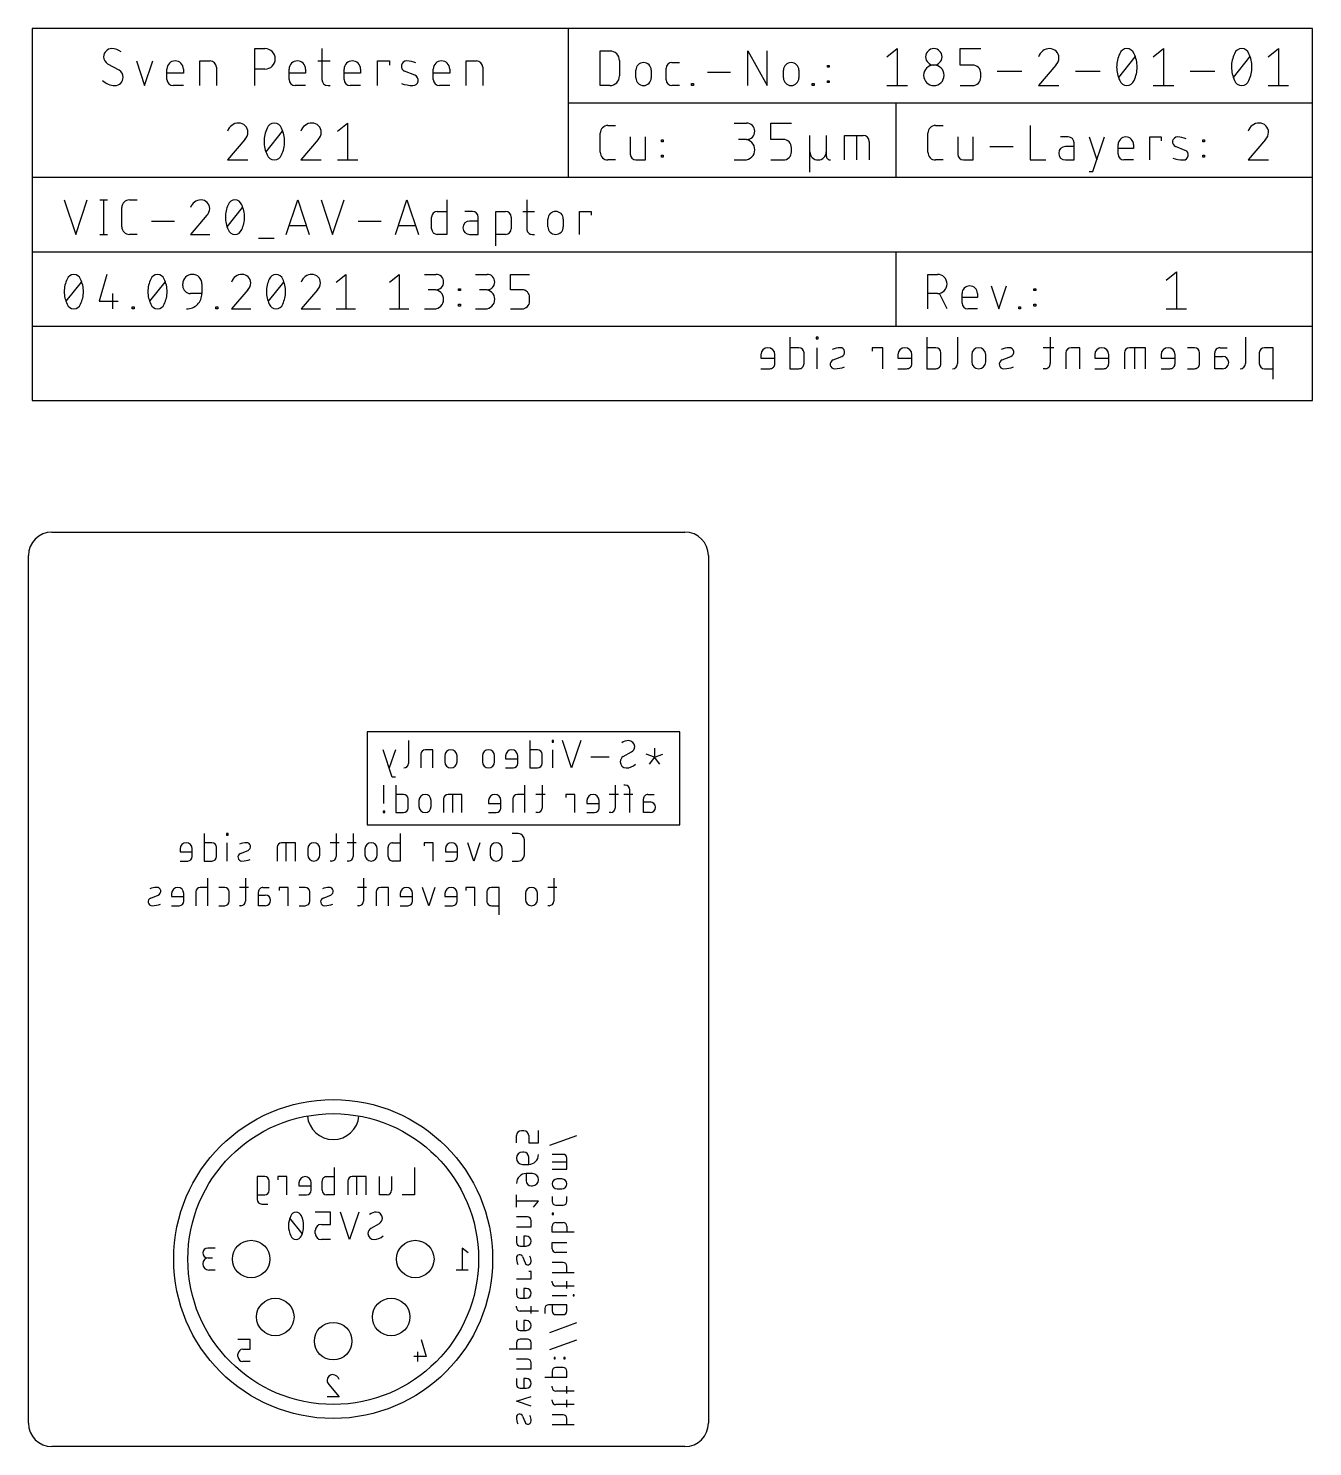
# Model space of a CAD drawing. Extents: x 0 to 54.8, y 0 to 60.5.
import ezdxf

# ---------------------------------------------------------------- set-up
doc = ezdxf.new("R2010")
doc.units = 0
for name, color, linetype in [('20', 30, 'CONTINUOUS'), ('22', 253, 'CONTINUOUS'), ('48', 213, 'CONTINUOUS'), ('52', 253, 'CONTINUOUS')]:
    doc.layers.add(name, color=color, linetype=linetype)

msp = doc.modelspace()

# ---------------------------------------------------------------- linework, layer by layer
at = {"layer": '20'}
for p, q in [((1, 39), (28, 39)), ((0, 1), (0, 38)), ((29, 38), (29, 1)), ((28, 0), (1, 0))]:
    msp.add_line(p, q, dxfattribs=at)
for centre, start, end in [((1, 38), 90, 180), ((28, 38), 0, 90), ((1, 1), 180, 270), ((28, 1), 270, 0)]:
    msp.add_arc(centre, 1, start, end, dxfattribs=at)
at = {"layer": '22'}
for p, q in [((32.4804, 47.3139), (32.4804, 45.9676)), ((33.6753, 47.3139), (33.6005, 47.3139)), ((33.6005, 47.3139), (33.6005, 47.2391)), ((33.6005, 47.2391), (33.6753, 47.2391)), ((33.6753, 47.2391), (33.6753, 47.3139)), ((38.3208, 47.3139), (38.3208, 45.9676)), ((39.6287, 47.3139), (39.6287, 46.192)), ((43.5819, 47.3139), (43.5819, 46.192)), ((51.9027, 47.3139), (51.9027, 46.192)), ((32.8543, 46.8651), (32.4804, 46.8651)), ((33.0787, 46.192), (33.0787, 46.6408)), ((33.6379, 45.9676), (33.6379, 46.8651)), ((36.4369, 46.8651), (35.9881, 46.8651)), ((35.9881, 46.8651), (35.9881, 46.7155)), ((36.4369, 45.9676), (36.4369, 46.8651)), ((38.6947, 46.8651), (38.3208, 46.8651)), ((38.9191, 46.192), (38.9191, 46.6408)), ((43.7315, 46.8651), (43.2827, 46.8651)), ((44.2439, 46.6408), (44.2439, 45.9676)), ((44.8422, 46.8651), (44.4683, 46.8651)), ((44.8422, 45.9676), (44.8422, 46.8651)), ((46.7408, 46.6408), (46.7408, 45.9676)), ((47.6382, 46.8651), (46.9651, 46.8651)), ((47.1895, 45.9676), (47.1895, 46.8651)), ((47.6382, 45.9676), (47.6382, 46.8651)), ((49.7263, 46.8651), (49.4271, 46.8651)), ((49.9506, 46.192), (49.9506, 46.6408)), ((50.5948, 45.9676), (50.5948, 46.6408)), ((50.8192, 46.8651), (51.1184, 46.8651)), ((52.494, 46.6408), (52.494, 46.192)), ((53.0924, 46.8651), (52.7184, 46.8651)), ((53.0924, 45.5189), (53.0924, 46.8651)), ((31.2398, 46.566), (31.2398, 46.4164)), ((31.2398, 46.4164), (31.8381, 46.4164)), ((31.8381, 46.192), (31.8381, 46.566)), ((34.3178, 46.3416), (34.6918, 46.4912)), ((37.0802, 46.566), (37.0802, 46.4164)), ((37.0802, 46.4164), (37.6785, 46.4164)), ((37.6785, 46.192), (37.6785, 46.566)), ((40.2286, 46.566), (40.2286, 46.2668)), ((40.8269, 46.2668), (40.8269, 46.566)), ((41.5271, 46.3416), (41.9011, 46.4912)), ((45.4759, 46.566), (45.4759, 46.4164)), ((45.4759, 46.4164), (46.0742, 46.4164)), ((46.0742, 46.192), (46.0742, 46.566)), ((48.3048, 46.566), (48.3048, 46.4164)), ((48.3048, 46.4164), (48.9031, 46.4164)), ((48.9031, 46.192), (48.9031, 46.566)), ((50.5948, 46.4912), (50.9314, 46.4912)), ((31.2398, 45.9676), (31.6138, 45.9676)), ((32.4804, 45.9676), (32.8543, 45.9676)), ((37.0802, 45.9676), (37.4542, 45.9676)), ((38.3208, 45.9676), (38.6947, 45.9676)), ((43.3575, 45.9676), (43.2827, 45.9676)), ((45.4759, 45.9676), (45.8498, 45.9676)), ((48.3048, 45.9676), (48.6788, 45.9676)), ((49.4271, 45.9676), (49.7263, 45.9676)), ((50.9314, 45.9676), (50.5948, 45.9676)), ((52.7184, 45.9676), (53.0924, 45.9676)), ((27.7813, 30.48), (14.4463, 30.48)), ((14.4463, 30.48), (14.4463, 26.67)), ((27.7813, 26.5113), (27.7813, 30.48)), ((15.5215, 28.5538), (15.1321, 29.7222)), ((15.6513, 29.7222), (15.3917, 28.9433)), ((16.2079, 30.1117), (16.2079, 29.138)), ((17.2515, 29.7222), (16.927, 29.7222)), ((17.2515, 28.9433), (17.2515, 29.7222)), ((21.3863, 30.1117), (21.3863, 28.9433)), ((21.7109, 29.7222), (21.3863, 29.7222)), ((22.3964, 30.1117), (22.3315, 30.1117)), ((22.3315, 30.1117), (22.3315, 30.0468)), ((22.3315, 30.0468), (22.3964, 30.0468)), ((22.364, 28.9433), (22.364, 29.7222)), ((22.3964, 30.0468), (22.3964, 30.1117)), ((23.1641, 28.9433), (22.7746, 30.1117)), ((23.5536, 30.1117), (23.1641, 28.9433)), ((26.7074, 29.7871), (26.7074, 29.3977)), ((16.7322, 29.5275), (16.7322, 28.9433)), ((17.7609, 29.4626), (17.7609, 29.2029)), ((18.2802, 29.2029), (18.2802, 29.4626)), ((19.3611, 29.4626), (19.3611, 29.2029)), ((19.8804, 29.2029), (19.8804, 29.4626)), ((20.3517, 29.4626), (20.3517, 29.3328)), ((20.3517, 29.3328), (20.871, 29.3328)), ((20.871, 29.138), (20.871, 29.4626)), ((21.9056, 29.138), (21.9056, 29.5275)), ((24.7728, 29.3977), (23.9938, 29.3977)), ((25.3697, 29.4301), (25.7267, 29.6249)), ((26.7074, 29.3977), (26.3504, 29.5275)), ((26.7074, 29.3977), (26.4802, 29.1056)), ((26.7074, 29.3977), (27.0644, 29.5275)), ((26.9346, 29.1056), (26.7074, 29.3977)), ((15.6513, 28.5538), (15.5215, 28.5538)), ((20.3517, 28.9433), (20.6763, 28.9433)), ((21.3863, 28.9433), (21.7109, 28.9433)), ((15.1645, 27.4278), (15.1645, 28.2067)), ((15.6727, 28.2067), (15.6727, 27.0383)), ((21.1772, 27.0383), (21.1772, 28.2067)), ((21.9061, 28.2067), (21.9061, 27.233)), ((25.0303, 28.2067), (25.0303, 27.233)), ((25.4538, 28.2067), (25.3888, 28.2067)), ((25.6485, 27.0383), (25.6485, 28.012)), ((15.9973, 27.8172), (15.6727, 27.8172)), ((16.192, 27.233), (16.192, 27.6225)), ((16.6575, 27.5576), (16.6575, 27.2979)), ((17.1767, 27.2979), (17.1767, 27.5576)), ((17.7087, 27.6225), (17.7087, 27.0383)), ((18.4877, 27.8172), (17.9035, 27.8172)), ((18.0982, 27.0383), (18.0982, 27.8172)), ((18.4877, 27.0383), (18.4877, 27.8172)), ((19.6293, 27.5576), (19.6293, 27.4278)), ((19.6293, 27.4278), (20.1485, 27.4278)), ((20.1485, 27.233), (20.1485, 27.5576)), ((20.658, 27.6225), (20.658, 27.0383)), ((21.1772, 27.8172), (20.8527, 27.8172)), ((22.036, 27.8172), (21.6465, 27.8172)), ((23.3042, 27.8172), (22.9147, 27.8172)), ((22.9147, 27.8172), (22.9147, 27.6874)), ((23.3042, 27.0383), (23.3042, 27.8172)), ((23.8203, 27.5576), (23.8203, 27.4278)), ((23.8203, 27.4278), (24.3395, 27.4278)), ((24.3395, 27.233), (24.3395, 27.5576)), ((25.1602, 27.8172), (24.7707, 27.8172)), ((25.7783, 27.8172), (25.3888, 27.8172)), ((26.2264, 27.0383), (26.2264, 27.6225)), ((26.2264, 27.4927), (26.5185, 27.4927)), ((26.4212, 27.8172), (26.6808, 27.8172)), ((14.4463, 26.67), (14.4463, 26.5113)), ((15.197, 27.1032), (15.1321, 27.1032)), ((15.1321, 27.1032), (15.1321, 27.0383)), ((15.1321, 27.0383), (15.197, 27.0383)), ((15.197, 27.0383), (15.197, 27.1032)), ((15.6727, 27.0383), (15.9973, 27.0383)), ((19.6293, 27.0383), (19.9538, 27.0383)), ((21.7114, 27.0383), (21.6465, 27.0383)), ((23.8203, 27.0383), (24.1448, 27.0383)), ((24.8356, 27.0383), (24.7707, 27.0383)), ((26.5185, 27.0383), (26.2264, 27.0383)), ((7.5036, 26.143), (7.5036, 24.9746)), ((8.5137, 26.143), (8.4488, 26.143)), ((8.4488, 26.143), (8.4488, 26.078)), ((8.4488, 26.078), (8.5137, 26.078)), ((8.5137, 26.078), (8.5137, 26.143)), ((13.1274, 26.143), (13.1274, 25.1693)), ((13.8513, 26.143), (13.8513, 25.1693)), ((14.4463, 26.5113), (27.7813, 26.5113)), ((15.8597, 26.143), (15.8597, 24.9746)), ((20.8939, 26.143), (20.6342, 26.143)), ((6.469, 25.4938), (6.469, 25.364)), ((6.9883, 25.1693), (6.9883, 25.4938)), ((7.8281, 25.7535), (7.5036, 25.7535)), ((8.0229, 25.1693), (8.0229, 25.5587)), ((8.4812, 24.9746), (8.4812, 25.7535)), ((9.0429, 25.2991), (9.3674, 25.4289)), ((10.6064, 25.5587), (10.6064, 24.9746)), ((11.3853, 25.7535), (10.8011, 25.7535)), ((10.9958, 24.9746), (10.9958, 25.7535)), ((11.3853, 24.9746), (11.3853, 25.7535)), ((11.9173, 25.4938), (11.9173, 25.2342)), ((12.4366, 25.2342), (12.4366, 25.4938)), ((13.2572, 25.7535), (12.8677, 25.7535)), ((13.9811, 25.7535), (13.5916, 25.7535)), ((14.3557, 25.4938), (14.3557, 25.2342)), ((14.875, 25.2342), (14.875, 25.4938)), ((15.3404, 25.1693), (15.3404, 25.5587)), ((15.5351, 25.7535), (15.8597, 25.7535)), ((17.2686, 25.7535), (16.8792, 25.7535)), ((16.8792, 25.7535), (16.8792, 25.6237)), ((17.2686, 24.9746), (17.2686, 25.7535)), ((17.7847, 25.4938), (17.7847, 25.364)), ((18.304, 25.1693), (18.304, 25.4938)), ((18.9968, 24.9746), (18.7372, 25.7535)), ((19.2565, 25.7535), (18.9968, 24.9746)), ((19.6897, 25.4938), (19.6897, 25.2342)), ((20.209, 25.2342), (20.209, 25.4938)), ((21.1535, 25.2342), (21.1535, 25.8833)), ((6.469, 25.364), (6.9883, 25.364)), ((6.469, 24.9746), (6.7936, 24.9746)), ((7.5036, 24.9746), (7.8281, 24.9746)), ((12.9327, 24.9746), (12.8677, 24.9746)), ((13.6566, 24.9746), (13.5916, 24.9746)), ((15.8597, 24.9746), (15.5351, 24.9746)), ((17.7847, 25.364), (18.304, 25.364)), ((17.7847, 24.9746), (18.1092, 24.9746)), ((20.6342, 24.9746), (20.8939, 24.9746)), ((7.657, 23.0695), (7.657, 24.238)), ((9.2622, 24.238), (9.2622, 23.2643)), ((14.2914, 24.238), (14.2914, 23.2643)), ((22.4067, 24.238), (22.4067, 23.2643)), ((6.109, 23.5888), (6.109, 23.459)), ((6.6283, 23.2643), (6.6283, 23.5888)), ((7.1377, 23.6538), (7.1377, 23.0695)), ((7.657, 23.8485), (7.3325, 23.8485)), ((8.3754, 23.8485), (8.1157, 23.8485)), ((8.5701, 23.2643), (8.5701, 23.6538)), ((9.392, 23.8485), (9.0026, 23.8485)), ((9.8106, 23.0695), (9.8106, 23.6538)), ((10.0053, 23.8485), (10.265, 23.8485)), ((11.0794, 23.8485), (10.6899, 23.8485)), ((10.6899, 23.8485), (10.6899, 23.7187)), ((11.0794, 23.0695), (11.0794, 23.8485)), ((11.8043, 23.8485), (11.5447, 23.8485)), ((11.9991, 23.2643), (11.9991, 23.6538)), ((14.4212, 23.8485), (14.0318, 23.8485)), ((14.8339, 23.6538), (14.8339, 23.0695)), ((15.3532, 23.8485), (15.0287, 23.8485)), ((15.3532, 23.0695), (15.3532, 23.8485)), ((15.8626, 23.5888), (15.8626, 23.459)), ((16.3819, 23.2643), (16.3819, 23.5888)), ((17.0748, 23.0695), (16.8151, 23.8485)), ((17.3344, 23.8485), (17.0748, 23.0695)), ((17.7676, 23.5888), (17.7676, 23.459)), ((18.2869, 23.2643), (18.2869, 23.5888)), ((19.0423, 23.8485), (18.6528, 23.8485)), ((18.6528, 23.8485), (18.6528, 23.7187)), ((19.0423, 23.0695), (19.0423, 23.8485)), ((19.5524, 23.6538), (19.5524, 23.2643)), ((20.0717, 23.8485), (19.7472, 23.8485)), ((20.0717, 22.6801), (20.0717, 23.8485)), ((21.1966, 23.5888), (21.1966, 23.3292)), ((21.7159, 23.3292), (21.7159, 23.5888)), ((22.5365, 23.8485), (22.1471, 23.8485)), ((5.2158, 23.3941), (5.5404, 23.5239)), ((6.109, 23.459), (6.6283, 23.459)), ((6.109, 23.0695), (6.4336, 23.0695)), ((8.1157, 23.0695), (8.3754, 23.0695)), ((9.0675, 23.0695), (9.0026, 23.0695)), ((9.8106, 23.5239), (10.1027, 23.5239)), ((10.1027, 23.0695), (9.8106, 23.0695)), ((11.5447, 23.0695), (11.8043, 23.0695)), ((12.5691, 23.3941), (12.8936, 23.5239)), ((14.0967, 23.0695), (14.0318, 23.0695)), ((15.8626, 23.459), (16.3819, 23.459)), ((15.8626, 23.0695), (16.1872, 23.0695)), ((17.7676, 23.459), (18.2869, 23.459)), ((17.7676, 23.0695), (18.0922, 23.0695)), ((19.7472, 23.0695), (20.0717, 23.0695)), ((22.212, 23.0695), (22.1471, 23.0695)), ((21.0244, 13.4749), (21.1289, 13.4749)), ((21.7554, 12.9528), (21.7554, 13.4749)), ((20.8156, 12.9528), (20.8156, 13.266)), ((21.3377, 13.266), (21.3377, 12.9528)), ((21.3377, 12.9528), (21.7554, 12.9528)), ((22.2352, 12.857), (23.3838, 13.2746)), ((21.1289, 12.5605), (21.0767, 12.5605)), ((21.3377, 12.0384), (21.3377, 12.3517)), ((22.8095, 12.4647), (22.3396, 12.4647)), ((22.3396, 12.1514), (22.9661, 12.1514)), ((22.9661, 11.8381), (22.9661, 12.308)), ((10.0807, 11.5147), (9.7562, 11.5147)), ((9.7562, 11.5147), (9.7562, 10.5411)), ((11.0249, 11.5147), (10.6355, 11.5147)), ((10.6355, 11.5147), (10.6355, 11.3849)), ((11.0249, 10.7358), (11.0249, 11.5147)), ((12.7204, 11.5147), (13.045, 11.5147)), ((13.045, 11.9042), (13.045, 10.7358)), ((14.3999, 11.5147), (13.8157, 11.5147)), ((14.0104, 10.7358), (14.0104, 11.5147)), ((14.3999, 10.7358), (14.3999, 11.5147)), ((14.97, 10.7358), (14.97, 11.5147)), ((15.4893, 11.5147), (15.4893, 10.9305)), ((16.4663, 11.9042), (16.4663, 10.7358)), ((21.0767, 12.0384), (21.3377, 12.0384)), ((21.2333, 11.6461), (21.2333, 11.3328)), ((21.4943, 11.6461), (21.2333, 11.6461)), ((22.3396, 11.8381), (22.9661, 11.8381)), ((10.2755, 10.9305), (10.2755, 11.32)), ((11.541, 11.2551), (11.541, 11.1253)), ((11.541, 11.1253), (12.0603, 11.1253)), ((12.0603, 10.9305), (12.0603, 11.2551)), ((12.5257, 10.9305), (12.5257, 11.32)), ((13.621, 11.32), (13.621, 10.7358)), ((21.4421, 11.124), (21.4943, 11.124)), ((22.7573, 11.4154), (22.5484, 11.4154)), ((22.5484, 10.9977), (22.7573, 10.9977)), ((9.7562, 10.7358), (10.0807, 10.7358)), ((9.9509, 10.3463), (10.2106, 10.3463)), ((11.541, 10.7358), (11.8655, 10.7358)), ((13.045, 10.7358), (12.7204, 10.7358)), ((15.2945, 10.7358), (14.97, 10.7358)), ((16.4663, 10.7358), (15.947, 10.7358)), ((20.8156, 10.2096), (20.8156, 10.7317)), ((21.7554, 10.4706), (20.8156, 10.4706)), ((21.5466, 10.2096), (21.7554, 10.4706)), ((22.3396, 10.6632), (22.3396, 10.4543)), ((22.4962, 10.2977), (22.8095, 10.2977)), ((22.9661, 10.4543), (22.9661, 10.6632)), ((11.6754, 9.0904), (11.1562, 9.7396)), ((12.8834, 9.9992), (12.2342, 9.9992)), ((12.8834, 9.4799), (12.8834, 9.9992)), ((13.7018, 8.8308), (13.3123, 9.9992)), ((14.0913, 9.9992), (13.7018, 8.8308)), ((21.2855, 9.7956), (20.8156, 9.7956)), ((22.3918, 9.9525), (22.3396, 9.9525)), ((22.3396, 9.9525), (22.3396, 9.9003)), ((22.3396, 9.9003), (22.3918, 9.9003)), ((22.3918, 9.9003), (22.3918, 9.9525)), ((12.2342, 9.0904), (12.2342, 9.2203)), ((12.4939, 9.4799), (12.8834, 9.4799)), ((14.612, 9.3176), (14.969, 9.5124)), ((20.8156, 9.3779), (21.4421, 9.3779)), ((21.4421, 9.3779), (21.4421, 9.6389)), ((22.3396, 9.143), (22.3396, 9.404)), ((23.2794, 9.143), (22.3396, 9.143)), ((22.4962, 9.5607), (22.8095, 9.5607)), ((22.9661, 9.404), (22.9661, 9.143)), ((7.9611, 8.4699), (7.6478, 8.4699)), ((12.8834, 8.8308), (12.4939, 8.8308)), ((18.7611, 8.2611), (18.5, 8.4699)), ((18.5, 8.4699), (18.5, 7.5301)), ((20.8156, 8.9726), (20.8156, 8.7116)), ((20.9722, 8.5549), (21.2333, 8.5549)), ((21.2333, 8.9726), (21.1289, 8.9726)), ((21.1289, 8.9726), (21.1289, 8.5549)), ((22.3396, 8.4416), (22.3396, 8.7027)), ((22.3396, 8.7027), (22.9661, 8.7027)), ((7.6478, 8.0522), (7.8566, 8.0522)), ((21.0767, 8.1018), (21.1811, 7.8408)), ((22.9661, 8.285), (22.4962, 8.285)), ((7.9611, 7.5301), (7.7, 7.5301)), ((18.7611, 7.5301), (18.2389, 7.5301)), ((21.4421, 7.4713), (21.3377, 7.4713)), ((21.4421, 7.158), (21.4421, 7.4713)), ((22.8095, 7.8492), (22.3396, 7.8492)), ((22.3396, 7.4315), (23.2794, 7.4315)), ((22.9661, 7.4315), (22.9661, 7.6926)), ((20.8156, 7.158), (21.4421, 7.158)), ((20.8156, 6.7476), (20.8156, 6.4865)), ((21.2333, 6.7476), (21.1289, 6.7476)), ((21.1289, 6.7476), (21.1289, 6.3299)), ((22.3396, 7.0061), (22.3396, 7.0583)), ((23.2794, 6.8495), (22.4962, 6.8495)), ((22.9661, 6.7451), (22.9661, 7.0583)), ((20.9722, 6.3299), (21.2333, 6.3299)), ((22.3396, 6.4517), (22.9661, 6.4517)), ((23.2794, 6.4778), (23.2272, 6.4778)), ((23.2272, 6.4778), (23.2272, 6.4256)), ((23.2272, 6.4256), (23.2794, 6.4256)), ((23.2794, 6.4256), (23.2794, 6.4778)), ((20.8156, 5.935), (20.8156, 5.9872)), ((21.7554, 5.7783), (20.9722, 5.7783)), ((21.4421, 5.6739), (21.4421, 5.9872)), ((22.0263, 5.8897), (22.0263, 5.6809)), ((22.9661, 6.0464), (22.183, 6.0464)), ((22.3396, 6.0464), (22.3396, 5.7853)), ((22.4962, 5.6287), (22.8095, 5.6287)), ((22.9661, 5.7853), (22.9661, 6.0464)), ((20.8156, 5.376), (20.8156, 5.1149)), ((20.9722, 4.9583), (21.2333, 4.9583)), ((21.2333, 5.376), (21.1289, 5.376)), ((21.1289, 5.376), (21.1289, 4.9583)), ((22.2352, 4.8712), (23.3838, 5.2889)), ((9.4611, 4.5699), (8.9389, 4.5699)), ((9.4611, 4.1522), (9.4611, 4.5699)), ((16.7522, 4.5699), (16.9611, 3.8389)), ((20.8156, 4.4315), (20.8156, 4.1704)), ((21.2855, 4.5881), (20.9722, 4.5881)), ((21.4421, 4.1704), (21.4421, 4.4315)), ((22.2352, 4.1397), (23.3838, 4.5574)), ((8.9389, 3.8389), (8.9389, 3.9434)), ((9.1478, 4.1522), (9.4611, 4.1522)), ((9.4611, 3.6301), (9.1478, 3.6301)), ((16.9611, 3.8389), (16.4389, 3.8389)), ((16.5956, 4.0478), (16.5956, 3.6301)), ((20.5023, 4.1704), (21.4421, 4.1704)), ((21.2855, 3.7301), (20.8156, 3.7301)), ((22.4701, 3.7956), (22.4179, 3.7956)), ((22.4179, 3.7956), (22.4179, 3.7434)), ((22.4179, 3.7434), (22.4701, 3.7434)), ((22.4701, 3.7434), (22.4701, 3.7956)), ((22.8878, 3.7956), (22.8356, 3.7956)), ((22.8356, 3.7956), (22.8356, 3.7434)), ((22.8356, 3.7434), (22.8878, 3.7434)), ((22.8878, 3.7434), (22.8878, 3.7956)), ((20.8156, 3.3124), (21.4421, 3.3124)), ((21.4421, 3.3124), (21.4421, 3.5735)), ((22.3396, 3.2166), (22.3396, 2.9556)), ((22.8095, 3.3733), (22.4962, 3.3733)), ((22.9661, 2.9556), (22.9661, 3.2166)), ((12.8173, 2.6522), (13.2611, 2.1301)), ((20.8156, 2.9071), (20.8156, 2.6461)), ((20.9722, 2.4894), (21.2333, 2.4894)), ((21.2333, 2.9071), (21.1289, 2.9071)), ((21.1289, 2.9071), (21.1289, 2.4894)), ((22.0263, 2.9556), (22.9661, 2.9556)), ((22.3396, 2.5256), (22.3396, 2.5778)), ((22.9661, 2.2646), (22.9661, 2.5778)), ((13.2611, 2.1301), (12.7389, 2.1301)), ((20.8156, 1.9363), (21.4421, 2.1451)), ((21.4421, 1.7275), (20.8156, 1.9363)), ((22.3396, 1.9465), (22.3396, 1.9987)), ((23.2794, 2.369), (22.4962, 2.369)), ((22.9661, 1.6854), (22.9661, 1.9987)), ((21.0767, 1.3048), (21.1811, 1.0438)), ((22.8095, 1.357), (22.3396, 1.357)), ((23.2794, 1.7899), (22.4962, 1.7899)), ((22.3396, 0.9394), (23.2794, 0.9394)), ((22.9661, 0.9394), (22.9661, 1.2004))]:
    msp.add_line(p, q, dxfattribs=at)
for radius in [6.8, 6.2]:
    msp.add_circle((13, 8), radius, dxfattribs=at)
for centre, radius, start, end in [((31.539, 46.566), 0.2992, 0, 180), ((32.8543, 46.6408), 0.2244, 0, 90), ((34.6291, 46.0159), 0.8493, 90.819, 114.2391), ((34.6198, 46.6712), 0.1939, 291.8014, 90.819), ((37.3794, 46.566), 0.2992, 0, 180), ((38.6947, 46.6408), 0.2244, 0, 90), ((40.5278, 46.566), 0.2992, 0, 180), ((41.8384, 46.0159), 0.8493, 90.819, 114.2391), ((41.8291, 46.6712), 0.1939, 291.8014, 90.819), ((44.4683, 46.6407), 0.2244, 90, 179.9992), ((45.775, 46.566), 0.2992, 0, 180), ((46.9651, 46.6407), 0.2244, 90, 179.9992), ((48.604, 46.566), 0.2992, 0, 180), ((49.7263, 46.6408), 0.2244, 0, 90), ((50.8192, 46.6408), 0.2244, 89.9992, 180), ((52.7184, 46.6407), 0.2244, 90, 179.9992), ((31.6138, 46.192), 0.2244, 270, 0.0008), ((32.8543, 46.192), 0.2244, 270, 0.0008), ((34.3899, 46.1615), 0.1939, 111.8014, 270.819), ((34.3745, 47.236), 1.2684, 270.819, 289.7904), ((37.4542, 46.192), 0.2244, 270, 0.0008), ((38.6947, 46.192), 0.2244, 270, 0.0008), ((39.4043, 46.192), 0.2244, 270.0008, 0), ((40.5278, 46.2668), 0.2992, 180, 0), ((41.5991, 46.1615), 0.1939, 111.8014, 270.819), ((41.5838, 47.236), 1.2684, 270.819, 289.7904), ((43.3575, 46.192), 0.2244, 269.9992, 360), ((45.8498, 46.192), 0.2244, 270, 0.0008), ((48.6788, 46.192), 0.2244, 270, 0.0008), ((49.7263, 46.192), 0.2244, 270, 0.0008), ((50.9314, 46.2294), 0.2618, 270, 90), ((51.6784, 46.192), 0.2244, 270.0008, 0), ((52.7184, 46.192), 0.2244, 180, 270), ((16.927, 29.5275), 0.1947, 90, 179.9982), ((18.0206, 29.4626), 0.2596, 0, 180), ((19.6208, 29.4626), 0.2596, 0, 180), ((20.6114, 29.4626), 0.2596, 0, 180), ((21.7109, 29.5275), 0.1947, 0, 90), ((25.5968, 29.6249), 0.4868, 90, 126.8706), ((25.5968, 29.8521), 0.2596, 0, 90), ((25.5928, 29.8521), 0.2637, 300.5101, 359.9999), ((16.0131, 29.138), 0.1947, 270, 0), ((18.0206, 29.2029), 0.2596, 180, 0), ((19.6208, 29.2029), 0.2596, 180, 0), ((20.6763, 29.138), 0.1947, 270, 0), ((21.7109, 29.138), 0.1947, 270, 0), ((25.5035, 29.2029), 0.2637, 120.5098, 180.0002), ((25.4995, 29.2029), 0.2596, 180, 270), ((25.4995, 29.4918), 0.5485, 269.9999, 315.2393), ((25.4538, 28.012), 0.1947, 0, 90), ((15.9973, 27.6225), 0.1947, 0, 90), ((15.9973, 27.233), 0.1947, 270, 0), ((16.9171, 27.5576), 0.2596, 0, 180), ((16.9171, 27.2979), 0.2596, 180, 0), ((17.9035, 27.6225), 0.1947, 90, 180), ((19.8889, 27.5576), 0.2596, 0, 180), ((19.9538, 27.233), 0.1947, 270, 0), ((20.8527, 27.6225), 0.1947, 90, 179.9982), ((21.7114, 27.233), 0.1947, 270, 0), ((24.0799, 27.5576), 0.2596, 0, 180), ((24.1448, 27.233), 0.1947, 270, 0), ((24.8356, 27.233), 0.1947, 270, 0), ((26.4212, 27.6225), 0.1947, 89.9991, 180), ((26.5185, 27.2655), 0.2272, 270, 90), ((20.8939, 25.8833), 0.2596, 0, 90), ((6.7286, 25.4938), 0.2596, 0, 180), ((7.8281, 25.5587), 0.1947, 0, 90), ((9.313, 25.0164), 0.7371, 90.8181, 114.2388), ((9.3049, 25.5852), 0.1683, 291.8011, 90.8182), ((10.8011, 25.5587), 0.1947, 90, 180), ((12.1769, 25.4938), 0.2596, 0, 180), ((14.6153, 25.4938), 0.2596, 0, 180), ((15.5351, 25.5587), 0.1947, 89.9991, 180), ((18.0443, 25.4938), 0.2596, 0, 180), ((19.9493, 25.4938), 0.2596, 0, 180), ((6.7936, 25.1693), 0.1947, 270, 0), ((7.8281, 25.1693), 0.1947, 270, 0), ((9.1054, 25.1428), 0.1683, 111.8011, 270.8182), ((9.0921, 26.0753), 1.1008, 270.8181, 289.791), ((12.1769, 25.2342), 0.2596, 180, 0), ((12.9327, 25.1693), 0.1947, 270, 0), ((13.6566, 25.1693), 0.1947, 270, 0), ((14.6153, 25.2342), 0.2596, 180, 0), ((15.5351, 25.1693), 0.1947, 180.0018, 270), ((18.1092, 25.1693), 0.1947, 270, 0), ((19.9493, 25.2342), 0.2596, 180, 0), ((20.8939, 25.2342), 0.2596, 270, 0), ((5.486, 23.1114), 0.7371, 90.8181, 114.2388), ((5.4778, 23.6802), 0.1683, 291.8011, 90.8182), ((6.3687, 23.5888), 0.2596, 0, 180), ((7.3325, 23.6537), 0.1947, 90, 179.9982), ((8.3754, 23.6538), 0.1947, 0, 90), ((10.0053, 23.6538), 0.1947, 89.9991, 180), ((11.8043, 23.6538), 0.1947, 0, 90), ((12.8393, 23.1114), 0.7371, 90.8181, 114.2388), ((12.8311, 23.6802), 0.1683, 291.8011, 90.8182), ((15.0287, 23.6537), 0.1947, 90, 179.9982), ((16.1223, 23.5888), 0.2596, 0, 180), ((18.0273, 23.5888), 0.2596, 0, 180), ((19.7472, 23.6537), 0.1947, 90, 179.9982), ((21.4563, 23.5888), 0.2596, 0, 180), ((5.2783, 23.2378), 0.1683, 111.8011, 270.8182), ((5.265, 24.1703), 1.1008, 270.8181, 289.791), ((6.4336, 23.2643), 0.1947, 270, 0), ((8.3754, 23.2643), 0.1947, 270, 0), ((9.0675, 23.2643), 0.1947, 270, 0), ((10.1027, 23.2967), 0.2272, 270, 90), ((11.8043, 23.2643), 0.1947, 270, 0), ((12.6316, 23.2378), 0.1683, 111.8011, 270.8182), ((12.6183, 24.1703), 1.1008, 270.8181, 289.791), ((14.0967, 23.2643), 0.1947, 270, 0), ((16.1872, 23.2643), 0.1947, 270, 0), ((18.0922, 23.2643), 0.1947, 270, 0), ((19.7472, 23.2643), 0.1947, 180, 270.0009), ((21.4563, 23.3292), 0.2596, 180, 0), ((22.212, 23.2643), 0.1947, 270, 0), ((13, 14.2), 1.1045, 185.1944, 354.8056), ((21.0244, 13.266), 0.2088, 90, 180), ((21.1289, 13.266), 0.2088, 0, 90), ((21.0767, 12.2994), 0.2611, 90, 270), ((21.1289, 12.3517), 0.2088, 0, 90), ((21.3377, 12.4561), 0.4177, 270, 359.9996), ((22.8095, 12.308), 0.1566, 0, 90), ((10.0807, 11.32), 0.1947, 0, 90), ((11.8006, 11.2551), 0.2596, 0, 180), ((12.7204, 11.32), 0.1947, 89.9991, 180), ((13.8157, 11.32), 0.1947, 90, 180), ((21.2333, 11.2284), 0.4177, 90, 180), ((21.4943, 11.385), 0.2611, 270, 90), ((10.0807, 10.9305), 0.1947, 270, 0), ((11.8655, 10.9305), 0.1947, 270, 0), ((12.7204, 10.9305), 0.1947, 180.0018, 270), ((15.2945, 10.9305), 0.1947, 270, 0), ((21.4421, 11.3328), 0.2088, 180, 270), ((22.5484, 11.2065), 0.2088, 90, 270), ((22.7573, 11.2065), 0.2088, 270, 90), ((9.9509, 10.5411), 0.1947, 180, 270), ((22.4962, 10.4543), 0.1566, 180, 270), ((22.8095, 10.4543), 0.1566, 270, 0), ((12.0541, 9.415), 0.9628, 154.0109, 180.0001), ((11.4158, 9.759), 0.2402, 90.0002, 161.0741), ((11.4158, 9.759), 0.2402, 18.9249, 90), ((10.7775, 9.415), 0.9629, 359.9999, 25.9891), ((14.8392, 9.5124), 0.4868, 90, 126.8706), ((14.8392, 9.7396), 0.2596, 0, 90), ((14.8351, 9.7396), 0.2637, 300.5101, 359.9999), ((21.2855, 9.6389), 0.1566, 0, 90), ((12.0541, 9.415), 0.9629, 180, 205.9888), ((10.7775, 9.415), 0.9629, 334.0112, 360), ((12.4939, 9.2203), 0.2596, 90, 180), ((12.4939, 9.0904), 0.2596, 180, 270), ((14.7458, 9.0904), 0.2637, 120.5098, 180.0002), ((14.7418, 9.0904), 0.2596, 180, 270), ((22.4962, 9.404), 0.1566, 90.0011, 180), ((22.8095, 9.404), 0.1566, 0, 90), ((7.6478, 8.2611), 0.2088, 90, 270), ((11.4158, 9.071), 0.2402, 198.9267, 270), ((11.4158, 9.071), 0.2402, 270.0002, 341.0746), ((14.7418, 9.3793), 0.5485, 269.9999, 315.2393), ((20.9722, 8.7116), 0.1566, 180, 270), ((21.2333, 8.7638), 0.2088, 270, 90), ((7.7, 7.7912), 0.2611, 90, 270), ((20.951, 8.0515), 0.1354, 21.8017, 180.8174), ((21.7009, 8.0622), 0.8854, 180.8174, 199.7915), ((21.3068, 7.891), 0.1354, 201.8017, 0.8174), ((20.8493, 7.8845), 0.5929, 0.8174, 24.2394), ((22.4962, 8.4416), 0.1566, 180, 270), ((22.8095, 7.6926), 0.1566, 0, 90), ((21.2333, 6.5387), 0.2088, 270, 90), ((22.4962, 7.0061), 0.1566, 180, 270), ((20.9722, 6.4865), 0.1566, 180, 270), ((20.9722, 5.935), 0.1566, 180, 270), ((22.183, 5.8897), 0.1566, 90, 179.9989), ((22.4962, 5.7853), 0.1566, 180, 270), ((22.8095, 5.7853), 0.1566, 270, 0), ((20.9722, 5.1149), 0.1566, 180, 270), ((21.2333, 5.1672), 0.2088, 270, 90), ((20.9722, 4.4315), 0.1566, 90, 180), ((21.2855, 4.4315), 0.1566, 0, 90), ((9.1478, 3.9434), 0.2088, 90, 180), ((9.1478, 3.8389), 0.2088, 180, 270), ((21.2855, 3.5735), 0.1566, 0, 90), ((12.9739, 2.835), 0.235, 90, 180), ((12.9739, 2.7681), 0.3018, 17.9442, 90.0001), ((22.4962, 3.2166), 0.1566, 90, 180), ((22.8095, 3.2166), 0.1566, 0, 90), ((12.9913, 2.835), 0.2524, 180.0002, 226.396), ((20.9722, 2.6461), 0.1566, 180, 270), ((21.2333, 2.6983), 0.2088, 270, 90), ((22.4962, 2.5256), 0.1566, 180, 270), ((22.4962, 1.9465), 0.1566, 180, 270), ((20.951, 1.2545), 0.1354, 21.8017, 180.8174), ((21.7009, 1.2652), 0.8854, 180.8174, 199.7915), ((20.8493, 1.0875), 0.5929, 0.8174, 24.2394), ((22.8095, 1.2004), 0.1566, 0, 90), ((21.3068, 1.094), 0.1354, 201.8017, 0.8174)]:
    msp.add_arc(centre, radius, start, end, dxfattribs=at)
at = {"layer": '48'}
for p, q in [((23.0188, 60.4838), (0.1588, 60.4838)), ((0.1588, 60.4838), (0.1588, 54.1337)), ((54.7688, 60.4838), (23.0188, 60.4838)), ((23.0188, 60.4838), (23.0188, 57.3088)), ((54.7688, 57.3088), (54.7688, 60.4838)), ((9.6524, 58.0454), (9.6524, 59.6202)), ((9.6524, 59.6202), (10.0899, 59.6202)), ((12.5161, 59.6202), (12.5161, 58.3078)), ((24.3904, 58.0454), (24.3904, 59.5186)), ((24.3904, 59.5186), (24.7996, 59.5186)), ((30.6835, 58.0454), (30.6835, 59.5186)), ((30.6835, 59.5186), (31.502, 58.0454)), ((31.502, 58.0454), (31.502, 59.5186)), ((36.6141, 59.2702), (37.0515, 59.6202)), ((37.0515, 59.6202), (37.0515, 58.0454)), ((39.7403, 58.9202), (39.7403, 59.6202)), ((39.7403, 59.6202), (40.6152, 59.6202)), ((47.9728, 59.2702), (48.4103, 59.6202)), ((48.4103, 59.6202), (48.4103, 58.0454)), ((52.8706, 59.2702), (53.308, 59.6202)), ((53.308, 59.6202), (53.308, 58.0454)), ((3.8661, 58.7015), (3.3849, 58.964)), ((4.6083, 59.0952), (4.9583, 58.0454)), ((4.9583, 58.0454), (5.3083, 59.0952)), ((5.9109, 58.3078), (5.9109, 58.7453)), ((6.6109, 58.7453), (6.6109, 58.5703)), ((7.3178, 58.0454), (7.3178, 59.0952)), ((7.3178, 59.0952), (7.7552, 59.0952)), ((8.0177, 58.8328), (8.0177, 58.0454)), ((10.0899, 58.7453), (9.6524, 58.7453)), ((11.1214, 58.3078), (11.1214, 58.7453)), ((11.8213, 58.7453), (11.8213, 58.5703)), ((12.3412, 59.0952), (12.8661, 59.0952)), ((13.466, 58.3078), (13.466, 58.7453)), ((14.1659, 58.7453), (14.1659, 58.5703)), ((14.8831, 58.0454), (14.8831, 59.0952)), ((14.8831, 59.0952), (15.408, 59.0952)), ((15.408, 59.0952), (15.408, 58.9202)), ((17.2696, 58.3078), (17.2696, 58.7453)), ((17.9695, 58.7453), (17.9695, 58.5703)), ((18.6764, 58.0454), (18.6764, 59.0952)), ((18.6764, 59.0952), (19.1139, 59.0952)), ((19.3764, 58.8328), (19.3764, 58.0454)), ((25.2088, 59.1093), (25.2088, 58.4546)), ((25.9092, 58.3727), (25.9092, 58.7001)), ((26.564, 58.7001), (26.564, 58.3727)), ((27.1997, 58.2909), (27.1997, 58.782)), ((27.4452, 59.0275), (27.7726, 59.0275)), ((32.2024, 58.3727), (32.2024, 58.7001)), ((32.8571, 58.7001), (32.8571, 58.3727)), ((34.0745, 58.8229), (34.0745, 58.9047)), ((34.0745, 58.9047), (34.1564, 58.9047)), ((34.1564, 58.8229), (34.0745, 58.8229)), ((34.1564, 58.9047), (34.1564, 58.8229)), ((40.2653, 58.9202), (39.7403, 58.9202)), ((43.8187, 58.9202), (43.075, 58.0454)), ((46.4972, 58.3953), (47.1971, 59.2702)), ((51.395, 58.3953), (52.0949, 59.2702)), ((6.6109, 58.5703), (5.9109, 58.5703)), ((11.8213, 58.5703), (11.1214, 58.5703)), ((14.1659, 58.5703), (13.466, 58.5703)), ((16.4836, 58.4828), (16.0462, 58.6578)), ((17.9695, 58.5703), (17.2696, 58.5703)), ((28.2769, 58.0454), (28.2769, 58.1272)), ((28.2769, 58.1272), (28.3587, 58.1272)), ((28.3587, 58.1272), (28.3587, 58.0454)), ((28.9664, 58.6183), (29.9486, 58.6183)), ((33.4303, 58.0454), (33.4303, 58.1272)), ((33.4303, 58.1272), (33.5122, 58.1272)), ((33.5122, 58.1272), (33.5122, 58.0454)), ((34.0745, 58.1681), (34.0745, 58.25)), ((34.0745, 58.25), (34.1564, 58.25)), ((34.1564, 58.1681), (34.0745, 58.1681)), ((34.1564, 58.25), (34.1564, 58.1681)), ((40.6152, 58.3953), (40.6152, 58.5703)), ((41.3202, 58.6578), (42.3701, 58.6578)), ((44.6549, 58.6578), (45.7047, 58.6578)), ((49.5526, 58.6578), (50.6025, 58.6578)), ((6.6109, 58.0454), (6.1734, 58.0454)), ((11.8213, 58.0454), (11.3838, 58.0454)), ((12.7786, 58.0454), (12.8661, 58.0454)), ((14.1659, 58.0454), (13.7285, 58.0454)), ((17.9695, 58.0454), (17.5321, 58.0454)), ((24.7996, 58.0454), (24.3904, 58.0454)), ((27.7726, 58.0454), (27.4452, 58.0454)), ((28.3587, 58.0454), (28.2769, 58.0454)), ((33.5122, 58.0454), (33.4303, 58.0454)), ((36.6141, 58.0454), (37.489, 58.0454)), ((39.7403, 58.0454), (40.2653, 58.0454)), ((43.075, 58.0454), (43.9499, 58.0454)), ((47.9728, 58.0454), (48.8477, 58.0454)), ((52.8706, 58.0454), (53.7455, 58.0454)), ((23.0188, 57.3088), (23.0188, 54.1337)), ((23.0188, 57.3088), (36.9888, 57.3088)), ((36.9888, 57.3088), (54.7688, 57.3088)), ((36.9888, 57.3088), (36.9888, 54.1337)), ((54.7688, 54.1337), (54.7688, 57.3088)), ((13.1785, 56.0952), (13.6159, 56.4452)), ((13.6159, 56.4452), (13.6159, 54.8704)), ((24.7177, 56.3436), (25.0451, 56.3436)), ((30.1054, 56.4452), (30.6303, 56.4452)), ((31.6685, 55.7452), (31.6685, 56.4452)), ((31.6685, 56.4452), (32.5434, 56.4452)), ((38.6877, 56.3436), (39.0151, 56.3436)), ((42.7296, 56.3436), (42.7296, 54.8704)), ((9.2328, 55.7452), (8.4891, 54.8704)), ((10.1397, 55.2203), (10.8396, 56.0952)), ((12.359, 55.7452), (11.6154, 54.8704)), ((24.3904, 55.1977), (24.3904, 56.0162)), ((25.6664, 55.8525), (25.6664, 55.1159)), ((26.3212, 54.8704), (26.3212, 55.8525)), ((26.9935, 55.6479), (26.9935, 55.7297)), ((26.9935, 55.7297), (27.0753, 55.7297)), ((27.0753, 55.6479), (26.9935, 55.6479)), ((27.0753, 55.7297), (27.0753, 55.6479)), ((30.6303, 55.7452), (30.2803, 55.7452)), ((32.1934, 55.7452), (31.6685, 55.7452)), ((33.3286, 54.3454), (33.3286, 55.9202)), ((34.0285, 55.9202), (34.0285, 55.2203)), ((34.8114, 54.8704), (34.8114, 55.9202)), ((34.8114, 55.9202), (35.5988, 55.9202)), ((35.3364, 54.8704), (35.3364, 55.9202)), ((35.8613, 55.6578), (35.8613, 54.8704)), ((38.3604, 55.1977), (38.3604, 56.0162)), ((39.6364, 55.8525), (39.6364, 55.1159)), ((40.2912, 54.8704), (40.2912, 55.8525)), ((44.3477, 55.8525), (44.0203, 55.8525)), ((45.2359, 55.8525), (45.5632, 54.8704)), ((45.3996, 54.3793), (45.8906, 55.8525)), ((47.823, 54.8704), (47.823, 55.8525)), ((47.823, 55.8525), (48.3141, 55.8525)), ((48.3141, 55.8525), (48.3141, 55.6888)), ((50.0812, 55.6479), (50.0812, 55.7297)), ((50.0812, 55.7297), (50.163, 55.7297)), ((50.163, 55.6479), (50.0812, 55.6479)), ((50.163, 55.7297), (50.163, 55.6479)), ((52.7565, 55.7452), (52.0129, 54.8704)), ((26.9935, 54.9931), (26.9935, 55.075)), ((26.9935, 55.075), (27.0753, 55.075)), ((27.0753, 55.075), (27.0753, 54.9931)), ((32.5434, 55.2203), (32.5434, 55.3953)), ((34.0285, 55.2203), (34.0285, 55.0453)), ((41.0089, 55.4433), (41.991, 55.4433)), ((44.5932, 55.4433), (44.2249, 55.4433)), ((44.5932, 54.8704), (44.5932, 55.607)), ((46.4747, 55.1159), (46.4747, 55.5251)), ((47.1294, 55.3614), (46.4747, 55.3614)), ((47.1294, 55.5251), (47.1294, 55.3614)), ((49.3356, 55.2796), (48.9264, 55.4433)), ((50.0812, 54.9931), (50.0812, 55.075)), ((50.0812, 55.075), (50.163, 55.075)), ((50.163, 55.075), (50.163, 54.9931)), ((8.4891, 54.8704), (9.364, 54.8704)), ((11.6154, 54.8704), (12.4903, 54.8704)), ((13.1785, 54.8704), (14.0534, 54.8704)), ((25.0451, 54.8704), (24.7177, 54.8704)), ((25.912, 54.8704), (26.3212, 54.8704)), ((27.0753, 54.9931), (26.9935, 54.9931)), ((30.1054, 54.8704), (30.5428, 54.8704)), ((31.6685, 54.8704), (32.1934, 54.8704)), ((39.0151, 54.8704), (38.6877, 54.8704)), ((39.882, 54.8704), (40.2912, 54.8704)), ((42.7296, 54.8704), (43.3843, 54.8704)), ((44.2249, 54.8704), (44.5932, 54.8704)), ((47.1294, 54.8704), (46.7202, 54.8704)), ((50.163, 54.9931), (50.0812, 54.9931)), ((52.0129, 54.8704), (52.8877, 54.8704)), ((0.1588, 54.1337), (0.1588, 50.9588)), ((0.1588, 54.1337), (23.0188, 54.1337)), ((23.0188, 54.1337), (36.9888, 54.1337)), ((36.9888, 54.1337), (54.7688, 54.1337)), ((45.2359, 54.3793), (45.3996, 54.3793)), ((54.7688, 50.9588), (54.7688, 54.1337)), ((1.5304, 53.1686), (2.0214, 51.6954)), ((2.0214, 51.6954), (2.5125, 53.1686)), ((3.047, 53.1686), (3.3744, 53.1686)), ((3.2107, 53.1686), (3.2107, 51.6954)), ((3.9858, 52.0227), (3.9858, 52.8412)), ((4.3131, 53.1686), (4.6405, 53.1686)), ((8.4827, 52.0227), (9.1375, 52.8412)), ((10.9949, 51.6954), (11.486, 53.1686)), ((11.486, 53.1686), (11.977, 51.6954)), ((12.4815, 53.1686), (12.9725, 51.6954)), ((12.9725, 51.6954), (13.4636, 53.1686)), ((15.6528, 51.6954), (16.1439, 53.1686)), ((16.1439, 53.1686), (16.635, 51.6954)), ((17.4405, 52.6775), (17.8497, 52.6775)), ((17.8497, 53.1686), (17.8497, 51.6954)), ((18.9421, 52.6775), (18.6147, 52.6775)), ((19.9385, 51.2043), (19.9385, 52.6775)), ((19.9385, 52.6775), (20.3477, 52.6775)), ((21.0871, 52.6775), (21.5782, 52.6775)), ((21.2508, 53.1686), (21.2508, 51.9409)), ((23.5076, 51.6954), (23.5076, 52.6775)), ((23.5076, 52.6775), (23.9987, 52.6775)), ((23.9987, 52.6775), (23.9987, 52.5138)), ((5.2468, 52.2683), (6.2289, 52.2683)), ((7.61, 52.5138), (6.9143, 51.6954)), ((11.8543, 52.0637), (11.1177, 52.0637)), ((14.0672, 52.2683), (15.0493, 52.2683)), ((16.5122, 52.0637), (15.7756, 52.0637)), ((17.1949, 51.9409), (17.1949, 52.432)), ((19.1876, 52.2683), (18.8193, 52.2683)), ((19.1876, 51.6954), (19.1876, 52.432)), ((20.5932, 52.432), (20.5932, 51.9409)), ((22.1593, 52.0227), (22.1593, 52.3501)), ((22.814, 52.3501), (22.814, 52.0227)), ((3.047, 51.6954), (3.3744, 51.6954)), ((4.6405, 51.6954), (4.3131, 51.6954)), ((6.9143, 51.6954), (7.7328, 51.6954)), ((9.8207, 51.5317), (10.4754, 51.5317)), ((17.8497, 51.6954), (17.4405, 51.6954)), ((18.8193, 51.6954), (19.1876, 51.6954)), ((20.3477, 51.6954), (19.9385, 51.6954)), ((21.4963, 51.6954), (21.5782, 51.6954)), ((0.1588, 50.9588), (0.1588, 47.7838)), ((0.1588, 50.9588), (36.9888, 50.9588)), ((36.9888, 50.9588), (54.7688, 50.9588)), ((36.9888, 50.9588), (36.9888, 47.7838)), ((54.7688, 47.7838), (54.7688, 50.9588)), ((1.6122, 48.8477), (2.267, 49.6662)), ((3.3443, 49.9935), (3.0169, 48.8477)), ((5.18, 48.8477), (5.8347, 49.6662)), ((10.2343, 48.8477), (10.8891, 49.6662)), ((13.1256, 49.6662), (13.5348, 49.9935)), ((13.5348, 49.9935), (13.5348, 48.5204)), ((15.405, 49.6662), (15.8143, 49.9935)), ((15.8143, 49.9935), (15.8143, 48.5204)), ((16.8916, 49.9935), (17.3827, 49.9935)), ((19.0719, 49.9935), (19.563, 49.9935)), ((20.5585, 49.3388), (20.5585, 49.9935)), ((20.5585, 49.9935), (21.3769, 49.9935)), ((38.3604, 48.5204), (38.3604, 49.9935)), ((38.3604, 49.9935), (38.7696, 49.9935)), ((48.5204, 49.7452), (48.9578, 50.0952)), ((48.9578, 50.0952), (48.9578, 48.5204)), ((3.5898, 49.1751), (3.5898, 48.5204)), ((6.5847, 49.5025), (6.5847, 49.5843)), ((7.4031, 49.1751), (6.9121, 49.1751)), ((7.4031, 49.5843), (7.4031, 49.1751)), ((9.3616, 49.3388), (8.6659, 48.5204)), ((12.3347, 49.3388), (11.6391, 48.5204)), ((17.3827, 49.3388), (17.0553, 49.3388)), ((18.3501, 49.2979), (18.3501, 49.3797)), ((18.3501, 49.3797), (18.4319, 49.3797)), ((18.4319, 49.2979), (18.3501, 49.2979)), ((18.4319, 49.3797), (18.4319, 49.2979)), ((19.563, 49.3388), (19.2356, 49.3388)), ((21.0496, 49.3388), (20.5585, 49.3388)), ((21.3769, 48.8477), (21.3769, 49.0114)), ((38.7696, 49.1751), (38.3604, 49.1751)), ((39.1788, 48.5204), (38.8514, 49.1751)), ((39.8183, 48.7659), (39.8183, 49.1751)), ((40.4731, 49.0114), (39.8183, 49.0114)), ((40.4731, 49.1751), (40.4731, 49.0114)), ((41.0572, 49.5025), (41.3845, 48.5204)), ((41.3845, 48.5204), (41.7119, 49.5025)), ((42.8797, 49.2979), (42.8797, 49.3797)), ((42.8797, 49.3797), (42.9616, 49.3797)), ((42.9616, 49.2979), (42.8797, 49.2979)), ((42.9616, 49.3797), (42.9616, 49.2979)), ((3.0169, 48.8477), (3.8354, 48.8477)), ((4.4258, 48.5204), (4.4258, 48.6022)), ((4.4258, 48.6022), (4.5077, 48.6022)), ((4.5077, 48.5204), (4.4258, 48.5204)), ((4.5077, 48.6022), (4.5077, 48.5204)), ((7.9936, 48.5204), (7.9936, 48.6022)), ((7.9936, 48.6022), (8.0754, 48.6022)), ((8.0754, 48.5204), (7.9936, 48.5204)), ((8.0754, 48.6022), (8.0754, 48.5204)), ((8.6659, 48.5204), (9.4843, 48.5204)), ((11.6391, 48.5204), (12.4575, 48.5204)), ((13.1256, 48.5204), (13.9441, 48.5204)), ((15.405, 48.5204), (16.2235, 48.5204)), ((16.8916, 48.5204), (17.3008, 48.5204)), ((18.3501, 48.6431), (18.3501, 48.725)), ((18.3501, 48.725), (18.4319, 48.725)), ((18.4319, 48.6431), (18.3501, 48.6431)), ((18.4319, 48.725), (18.4319, 48.6431)), ((19.0719, 48.5204), (19.4811, 48.5204)), ((20.5585, 48.5204), (21.0496, 48.5204)), ((40.4731, 48.5204), (40.0639, 48.5204)), ((42.2356, 48.5204), (42.2356, 48.6022)), ((42.2356, 48.6022), (42.3174, 48.6022)), ((42.3174, 48.5204), (42.2356, 48.5204)), ((42.3174, 48.6022), (42.3174, 48.5204)), ((42.8797, 48.6431), (42.8797, 48.725)), ((42.8797, 48.725), (42.9616, 48.725)), ((42.9616, 48.6431), (42.8797, 48.6431)), ((42.9616, 48.725), (42.9616, 48.6431)), ((48.5204, 48.5204), (49.3952, 48.5204)), ((0.1588, 47.7838), (0.1588, 44.6088)), ((0.1588, 47.7838), (36.9888, 47.7838)), ((36.9888, 47.7838), (54.7688, 47.7838)), ((54.7688, 44.6088), (54.7688, 47.7838)), ((0.1588, 44.6088), (54.7688, 44.6088))]:
    msp.add_line(p, q, dxfattribs=at)
for centre, radius, start, end in [((3.5598, 59.2702), 0.35, 90, 180), ((3.5598, 58.964), 0.6562, 53.1299, 89.9999), ((10.0899, 59.1827), 0.4374, 270, 90), ((24.7996, 59.1093), 0.4092, 359.9996, 90), ((38.6147, 59.2702), 0.35, 0, 180), ((43.5562, 59.1144), 0.5058, 90, 162.055), ((43.5562, 59.2264), 0.3937, 0, 90), ((47.7074, 58.8328), 1.2978, 154.0111, 180), ((46.8471, 59.2964), 0.3237, 90, 161.0758), ((46.8471, 59.2964), 0.3237, 18.9235, 90.0002), ((45.9868, 58.8328), 1.2977, 0, 25.9895), ((52.6052, 58.8328), 1.2978, 154.0111, 180), ((51.7449, 59.2964), 0.3237, 90, 161.0758), ((51.7449, 59.2964), 0.3237, 18.9235, 90.0002), ((50.8846, 58.8328), 1.2977, 0, 25.9895), ((3.5653, 59.2702), 0.3554, 180, 239.4897), ((3.6856, 58.3953), 0.3554, 0.0002, 59.4895), ((6.2609, 58.7453), 0.35, 0, 180), ((7.7552, 58.8328), 0.2625, 0, 90), ((11.4713, 58.7453), 0.35, 0, 180), ((13.816, 58.7453), 0.35, 0, 180), ((16.1304, 58.8684), 0.2268, 89.1807, 248.199), ((16.1194, 58.1017), 0.9936, 65.7612, 89.1807), ((17.6196, 58.7453), 0.35, 0, 180), ((19.1139, 58.8328), 0.2625, 0, 90), ((26.2366, 58.7001), 0.3274, 0, 180), ((27.4452, 58.782), 0.2455, 90, 180), ((32.5298, 58.7001), 0.3274, 0, 180), ((38.6147, 58.4828), 0.4374, 0, 180), ((38.6147, 59.2702), 0.35, 180, 0), ((40.2653, 58.5703), 0.35, 0, 90), ((43.527, 59.2264), 0.4229, 313.6028, 359.9999), ((47.7075, 58.8328), 1.2978, 180.0001, 205.9888), ((45.9868, 58.8328), 1.2978, 334.0107, 359.9999), ((52.6053, 58.8328), 1.2978, 180.0001, 205.9888), ((50.8846, 58.8328), 1.2978, 334.0107, 359.9999), ((3.6911, 58.7846), 0.7393, 224.7606, 269.9996), ((3.6911, 58.3953), 0.35, 269.9995, 0), ((6.1734, 58.3078), 0.2625, 180, 270), ((11.3838, 58.3078), 0.2625, 180, 270), ((12.7786, 58.3078), 0.2625, 180, 270), ((13.7285, 58.3078), 0.2625, 180, 270), ((16.4173, 59.5291), 1.4839, 250.2099, 269.1807), ((16.3994, 58.2722), 0.2268, 269.1807, 68.199), ((17.5321, 58.3078), 0.2625, 180, 270), ((24.7996, 58.4546), 0.4092, 270.0004, 360), ((26.2366, 58.3727), 0.3274, 180, 0), ((27.4452, 58.2909), 0.2455, 180, 270), ((32.5298, 58.3727), 0.3274, 180, 0), ((38.6147, 58.4828), 0.4374, 180, 0), ((40.2653, 58.3953), 0.35, 270, 359.9995), ((46.8471, 58.3691), 0.3237, 198.9248, 270.0001), ((46.8471, 58.3691), 0.3237, 270, 341.0761), ((51.7449, 58.3691), 0.3237, 198.9248, 270.0001), ((51.7449, 58.3691), 0.3237, 270, 341.0761), ((8.9703, 55.9394), 0.5058, 90, 162.055), ((8.9703, 56.0515), 0.3937, 0, 90), ((10.4897, 56.1214), 0.3237, 90, 161.0758), ((10.4897, 56.1214), 0.3237, 18.9235, 90.0002), ((12.0966, 55.9394), 0.5058, 90, 162.055), ((12.0966, 56.0515), 0.3937, 0, 90), ((24.7177, 56.0162), 0.3274, 90.0005, 180), ((30.6303, 56.0952), 0.35, 270, 90), ((38.6877, 56.0162), 0.3274, 90.0005, 180), ((52.494, 55.9394), 0.5058, 90, 162.055), ((52.494, 56.0515), 0.3937, 0, 90), ((8.9411, 56.0515), 0.4229, 313.6028, 359.9999), ((11.35, 55.6578), 1.2978, 154.0111, 180), ((11.35, 55.6578), 1.2978, 180.0001, 205.9888), ((9.6294, 55.6578), 1.2977, 0, 25.9895), ((9.6294, 55.6578), 1.2978, 334.0107, 359.9999), ((12.0674, 56.0515), 0.4229, 313.6028, 359.9999), ((30.5428, 55.3078), 0.4374, 270, 90), ((32.1934, 55.3953), 0.35, 0, 90), ((35.5988, 55.6578), 0.2625, 0, 90), ((44.3477, 55.607), 0.2455, 0, 90), ((46.8021, 55.5251), 0.3274, 0, 180), ((49.0052, 55.6403), 0.2122, 89.1816, 248.1986), ((48.995, 54.9231), 0.9294, 65.761, 89.1816), ((52.4649, 56.0515), 0.4229, 313.6028, 359.9999), ((10.4897, 55.1941), 0.3237, 198.9248, 270.0001), ((10.4897, 55.1941), 0.3237, 270, 341.0761), ((24.7177, 55.1977), 0.3274, 180, 270), ((25.912, 55.1159), 0.2455, 180, 270), ((32.1934, 55.2203), 0.35, 270, 359.9995), ((33.6785, 55.2203), 0.35, 180, 0), ((34.2035, 55.0453), 0.175, 180, 270.001), ((38.6877, 55.1977), 0.3274, 180, 270), ((39.882, 55.1159), 0.2455, 180, 270), ((44.2249, 55.1568), 0.2865, 90, 270), ((46.7202, 55.1159), 0.2455, 180, 270), ((49.2568, 55.0825), 0.2122, 269.1816, 68.1989), ((49.2736, 56.2582), 1.388, 250.2089, 269.1815), ((4.3131, 52.8412), 0.3274, 90.0005, 180), ((7.3645, 52.6954), 0.4732, 90, 162.0549), ((7.3645, 52.8003), 0.3683, 0, 90), ((7.3372, 52.8003), 0.3956, 313.6022, 0), ((9.6149, 52.432), 1.214, 154.0109, 180), ((8.8101, 52.8657), 0.3028, 90, 161.0756), ((8.8101, 52.8657), 0.3028, 18.9237, 90.0001), ((8.0053, 52.432), 1.214, 360, 25.9897), ((17.4405, 52.432), 0.2455, 90, 180), ((18.9421, 52.432), 0.2455, 0, 90), ((20.3477, 52.432), 0.2455, 0, 90), ((22.4866, 52.3501), 0.3274, 0, 180), ((4.3131, 52.0227), 0.3274, 180, 270), ((9.6149, 52.432), 1.214, 180, 205.9889), ((8.0053, 52.432), 1.214, 334.0105, 359.9999), ((18.8193, 51.9818), 0.2865, 90, 270), ((22.4866, 52.0227), 0.3274, 180, 0), ((8.8101, 51.9982), 0.3028, 198.9251, 270.0001), ((8.8101, 51.9982), 0.3028, 270, 341.0759), ((17.4405, 51.9409), 0.2455, 180, 270), ((20.3477, 51.9409), 0.2455, 270, 0), ((21.4963, 51.9409), 0.2455, 180, 270.0007), ((2.7444, 49.257), 1.214, 154.0109, 180), ((1.9396, 49.6907), 0.3028, 90, 161.0756), ((1.9396, 49.6907), 0.3028, 18.9237, 90.0001), ((1.1348, 49.257), 1.214, 360, 25.9897), ((6.3122, 49.257), 1.214, 154.0109, 180), ((5.5073, 49.6907), 0.3028, 90, 161.0756), ((5.5073, 49.6907), 0.3028, 18.9237, 90.0001), ((4.7026, 49.257), 1.214, 360, 25.9897), ((6.9939, 49.5843), 0.4092, 0, 180), ((9.116, 49.5204), 0.4732, 90, 162.0549), ((9.116, 49.6253), 0.3683, 0, 90), ((9.0888, 49.6253), 0.3956, 313.6022, 0), ((11.3665, 49.257), 1.214, 154.0109, 180), ((10.5617, 49.6907), 0.3028, 90, 161.0756), ((10.5617, 49.6907), 0.3028, 18.9237, 90.0001), ((9.7569, 49.257), 1.214, 360, 25.9897), ((12.0892, 49.5204), 0.4732, 90, 162.0549), ((12.0892, 49.6253), 0.3683, 0, 90), ((12.0619, 49.6253), 0.3956, 313.6022, 0), ((17.3827, 49.6662), 0.3274, 270, 90), ((19.563, 49.6662), 0.3274, 270, 90), ((38.7696, 49.5843), 0.4092, 270, 90), ((2.7444, 49.257), 1.214, 180, 205.9889), ((1.1348, 49.257), 1.214, 334.0105, 359.9999), ((6.3122, 49.257), 1.214, 180, 205.9889), ((4.7025, 49.257), 1.214, 334.0105, 359.9999), ((6.9121, 49.5025), 0.3274, 179.9995, 270), ((6.7484, 49.1751), 0.6548, 269.9997, 360), ((11.3665, 49.257), 1.214, 180, 205.9889), ((9.7569, 49.257), 1.214, 334.0105, 359.9999), ((17.3008, 48.9296), 0.4092, 270, 90), ((19.4811, 48.9296), 0.4092, 270, 90), ((21.0496, 49.0114), 0.3274, 0, 90), ((40.1457, 49.1751), 0.3274, 0, 180), ((1.9396, 48.8232), 0.3028, 198.9251, 270.0001), ((1.9396, 48.8232), 0.3028, 270, 341.0759), ((5.5073, 48.8232), 0.3028, 198.9251, 270.0001), ((5.5073, 48.8232), 0.3028, 270, 341.0759), ((10.5617, 48.8232), 0.3028, 198.9251, 270.0001), ((10.5617, 48.8232), 0.3028, 270, 341.0759), ((21.0496, 48.8477), 0.3274, 270, 359.9995), ((40.0639, 48.7659), 0.2455, 180, 270)]:
    msp.add_arc(centre, radius, start, end, dxfattribs=at)
at = {"layer": '52'}
for centre in [(9.5, 8), (16.5, 8), (10.53, 5.53), (15.47, 5.53), (13, 4.5)]:
    msp.add_circle(centre, 0.8, dxfattribs=at)

doc.saveas('drawing.dxf')
